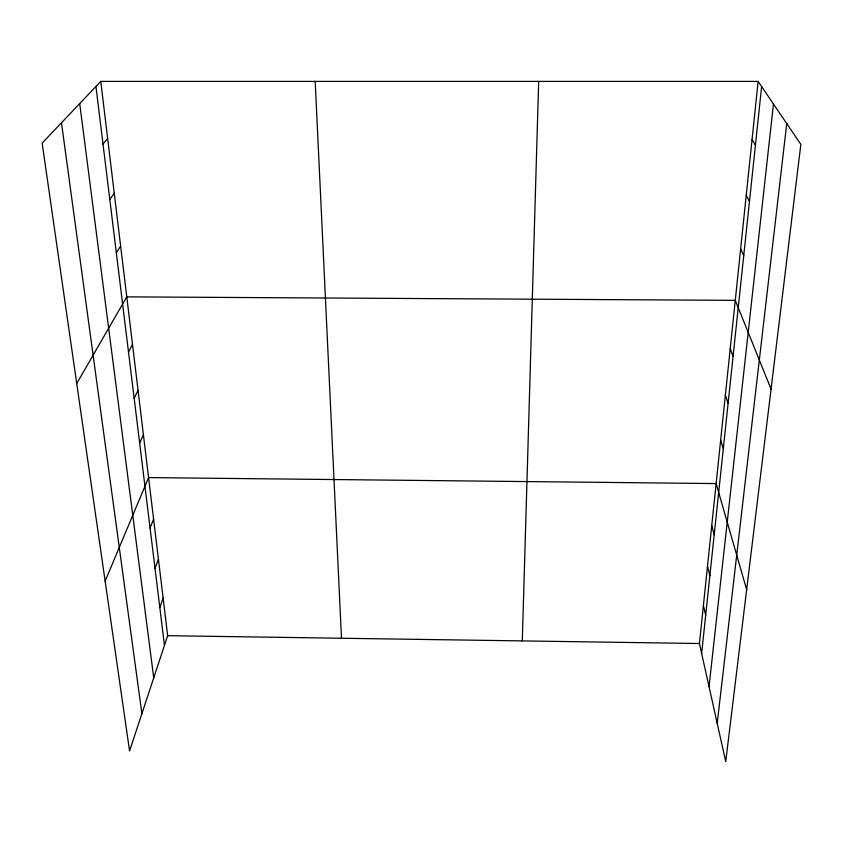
<?xml version="1.0" encoding="UTF-8"?>
<svg xmlns="http://www.w3.org/2000/svg" width="843" height="843" viewBox="0 0 843 843"><rect width="100%" height="100%" fill="white"/><g stroke="black" fill="none" stroke-linecap="round" stroke-linejoin="round"><path stroke-width="1.26" d="M522.291 640.912L538.677 81.413M758.131 81.413L800.85 144.374L725.728 761.587L699.427 643.515L758.131 81.413L100.76 81.413L42.15 143.12L129.569 750.976L167.662 635.685L100.76 81.413M701.639 653.462L761.629 86.576M709.037 686.676L773.452 103.995M717.214 723.347L786.74 123.573M159.812 607.54L163.12 598.045M155.017 568.435L158.431 559.194M150.065 528.034L153.595 519.067M105.143 581.122L148.589 477.591L716.129 483.576L746.656 589.657M139.653 443.06L143.405 434.714M134.174 398.339L138.052 390.351M128.494 352.037L132.509 344.429M76.724 383.544L126.766 296.862L735.265 300.35L771.06 389.129M116.323 252.763L120.633 246.04M109.801 199.485L114.269 193.258M103.015 144.1L107.641 138.431M167.662 635.685L699.427 643.515M752.072 139.411L755.433 145.196M746.255 195.144L749.469 201.498M740.66 248.748L743.747 255.629M730.228 348.612L733.073 356.389M725.359 395.177L728.11 403.354M720.67 440.141L723.315 448.676M711.745 525.558L714.2 534.725M707.498 566.169L709.88 575.621M703.399 605.464L705.686 615.169M61.476 122.772L141.898 713.684M79.706 103.584L153.732 677.877M95.944 86.481L164.459 645.411M315.187 81.413L341.499 638.246"/></g></svg>
